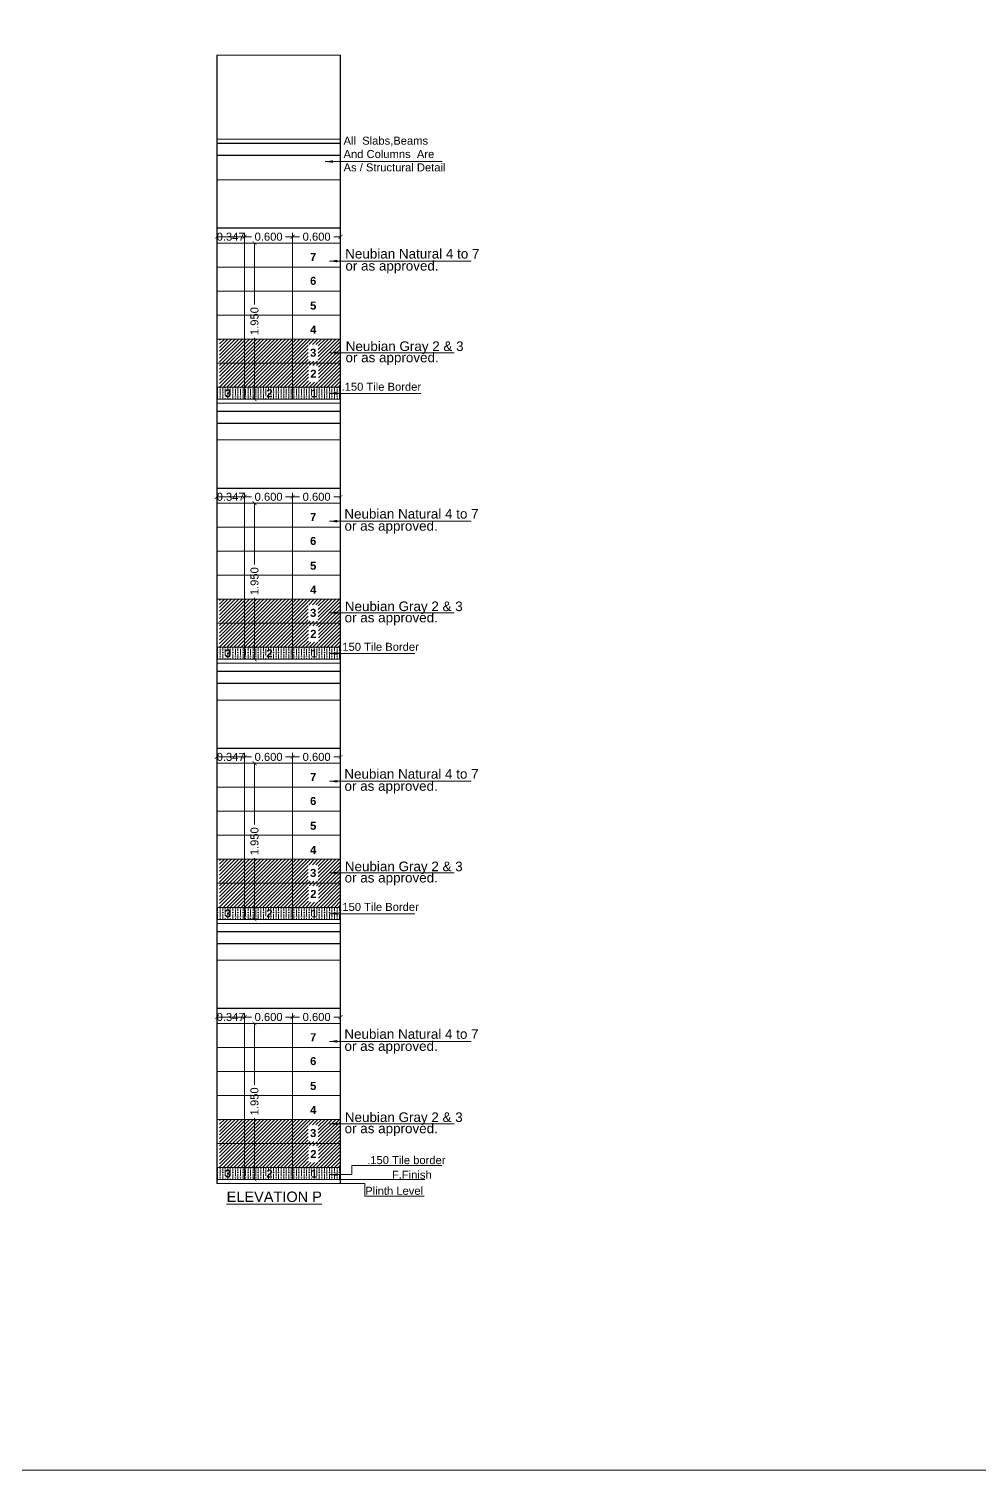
# Model space of a CAD drawing. Header units: millimetres. Extents: x 2733 to 5909, y 1038 to 2089.
# Drawn here: x 2891.24 to 2903.12, y 1038.23 to 1056.24 of the extents above; entities that cross this region are included whole.
import ezdxf

# ---------------------------------------------------------------- set-up
doc = ezdxf.new("R2010")
doc.units = ezdxf.units.MM
doc.header["$PDMODE"] = 35
doc.layers.get('0').update_dxf_attribs({"lineweight": 20})
doc.layers.get('Defpoints').update_dxf_attribs({"lineweight": 15})
for name, color, linetype, lineweight in [('beam', 43, 'Continuous', 20), ('DIM', 6, 'Continuous', 18), ('dim.1', 6, 'Continuous', 18), ('FLOOR FINISH', 10, 'Continuous', 15), ('Hatch', 43, 'Continuous', 13), ('rcc', 5, 'Continuous', 30), ('RD', 7, 'Continuous', 18), ('TEXT', 7, 'Continuous', 15), ('Text-1', 240, 'Continuous', 15), ('TILE HATCH-2', 123, 'Continuous', 9), ('Tiles', 91, 'Continuous', 9), ('Tiles-Text', 230, 'Continuous', 18), ('Wall', 7, 'Continuous', 30)]:
    doc.layers.add(name, color=color, linetype=linetype, lineweight=lineweight)
doc.styles.add('dim-stylus bt', font='arial.ttf')
doc.styles.add('L120', font='arial.ttf', dxfattribs={"height": 0.6})
doc.styles.add('Tabrej', font='arial.ttf')
doc.dimstyles.new('DIMEN', dxfattribs={"dimtxt": 0.3, "dimasz": 0.25, "dimexe": 0.18, "dimexo": 0.0625, "dimgap": 0.09, "dimtad": 0, "dimdec": 3, "dimzin": 0, "dimdsep": 46, "dimtxsty": 'Tabrej', "dimcen": 0, "dimclrd": 256, "dimclre": 256, "dimclrt": 7, "dimadec": 0, "dimazin": 0, "dimtfac": 1, "dimtdec": 3, "dimtofl": 0, "dimtmove": 0, "dimatfit": 1, "dimfxl": 0, "dimtolj": 1, "dimtzin": 0, "dimlwd": -1, "dimlwe": -1, "dimarcsym": 0})
doc.dimstyles.new('Tabrej', dxfattribs={"dimtxt": 4, "dimasz": 0.45, "dimexe": 0.18, "dimexo": 0.0625, "dimgap": 0.09, "dimtad": 0, "dimdec": 3, "dimzin": 0, "dimdsep": 46, "dimtxsty": 'Tabrej', "dimcen": 0, "dimclrd": 256, "dimclre": 256, "dimclrt": 7, "dimaunit": 1, "dimadec": 3, "dimazin": 0, "dimtfac": 1, "dimtdec": 3, "dimtofl": 0, "dimtmove": 0, "dimatfit": 3, "dimfxl": 0, "dimtolj": 1, "dimtzin": 0, "dimlwd": -1, "dimlwe": -1, "dimarcsym": 0})

# ---------------------------------------------------------------- blocks, each defined once
blk = doc.blocks.new('_ArchTick')
at = {"color": 0, "const_width": 0.15}
blk.add_lwpolyline([(-0.5, -0.5), (0.5, 0.5)], dxfattribs=at)
blk = doc.blocks.new('*D549')
at = {"layer": 'Defpoints', "color": 0, "lineweight": 15, "transparency": 16777216}
for p in [(2893.939, 1043.892), (2893.592, 1043.813), (2893.939, 1043.813)]:
    blk.add_point(p, dxfattribs=at)
at = {"layer": 'DIM', "transparency": 16777216}
for p, q in [((2893.592, 1043.814), (2893.592, 1043.942)), ((2893.592, 1043.892), (2893.939, 1043.892)), ((2893.939, 1043.815), (2893.939, 1043.942))]:
    blk.add_line(p, q, dxfattribs=at)
at = {"layer": 'DIM', "transparency": 16777216, "xscale": 0.05, "yscale": 0.05, "zscale": 0.05, "rotation": 180}
blk.add_blockref('_ArchTick', (2893.592, 1043.892), dxfattribs=at)
at = {"layer": 'DIM', "transparency": 16777216, "xscale": 0.05, "yscale": 0.05, "zscale": 0.05}
blk.add_blockref('_ArchTick', (2893.939, 1043.892), dxfattribs=at)
at = {"layer": 'DIM', "color": 7, "transparency": 16777216, "insert": (2893.765, 1043.892), "char_height": 0.1, "attachment_point": 5, "style": 'Tabrej'}
blk.add_mtext('\\A1;0.347', dxfattribs=at)
blk = doc.blocks.new('*D550')
at = {"layer": 'Defpoints', "color": 0, "lineweight": 15, "transparency": 16777216}
for p in [(2894.539, 1043.892), (2893.939, 1043.818), (2894.539, 1043.813)]:
    blk.add_point(p, dxfattribs=at)
at = {"layer": 'DIM', "transparency": 16777216}
for p, q in [((2893.939, 1043.82), (2893.939, 1043.942)), ((2893.939, 1043.892), (2894.025, 1043.892)), ((2894.539, 1043.892), (2894.452, 1043.892)), ((2894.539, 1043.815), (2894.539, 1043.942))]:
    blk.add_line(p, q, dxfattribs=at)
at = {"layer": 'DIM', "transparency": 16777216, "xscale": 0.05, "yscale": 0.05, "zscale": 0.05, "rotation": 180}
blk.add_blockref('_ArchTick', (2893.939, 1043.892), dxfattribs=at)
at = {"layer": 'DIM', "transparency": 16777216, "xscale": 0.05, "yscale": 0.05, "zscale": 0.05}
blk.add_blockref('_ArchTick', (2894.539, 1043.892), dxfattribs=at)
at = {"layer": 'DIM', "color": 7, "transparency": 16777216, "insert": (2894.239, 1043.892), "char_height": 0.1, "attachment_point": 5, "style": 'Tabrej'}
blk.add_mtext('\\A1;0.600', dxfattribs=at)
blk = doc.blocks.new('*D551')
at = {"layer": 'Defpoints', "color": 0, "lineweight": 15, "transparency": 16777216}
for p in [(2895.139, 1043.892), (2894.539, 1043.818), (2895.139, 1043.813)]:
    blk.add_point(p, dxfattribs=at)
at = {"layer": 'DIM', "transparency": 16777216}
for p, q in [((2894.539, 1043.82), (2894.539, 1043.942)), ((2894.539, 1043.892), (2894.625, 1043.892)), ((2895.139, 1043.892), (2895.052, 1043.892)), ((2895.139, 1043.815), (2895.139, 1043.942))]:
    blk.add_line(p, q, dxfattribs=at)
at = {"layer": 'DIM', "transparency": 16777216, "xscale": 0.05, "yscale": 0.05, "zscale": 0.05, "rotation": 180}
blk.add_blockref('_ArchTick', (2894.539, 1043.892), dxfattribs=at)
at = {"layer": 'DIM', "transparency": 16777216, "xscale": 0.05, "yscale": 0.05, "zscale": 0.05}
blk.add_blockref('_ArchTick', (2895.139, 1043.892), dxfattribs=at)
at = {"layer": 'DIM', "color": 7, "transparency": 16777216, "insert": (2894.839, 1043.892), "char_height": 0.1, "attachment_point": 5, "style": 'Tabrej'}
blk.add_mtext('\\A1;0.600', dxfattribs=at)
blk = doc.blocks.new('*D552')
at = {"layer": 'Defpoints', "color": 0, "lineweight": 15, "transparency": 16777216}
for p in [(2893.952, 1043.813), (2893.978, 1041.863), (2894.063, 1041.863)]:
    blk.add_point(p, dxfattribs=at)
at = {"layer": 'DIM', "transparency": 16777216}
for p, q in [((2893.954, 1043.813), (2894.113, 1043.813)), ((2894.063, 1043.813), (2894.063, 1043.046)), ((2894.063, 1041.863), (2894.063, 1042.629)), ((2893.98, 1041.863), (2894.113, 1041.863))]:
    blk.add_line(p, q, dxfattribs=at)
at = {"layer": 'DIM', "transparency": 16777216, "xscale": 0.05, "yscale": 0.05, "zscale": 0.05}
for p, rotation in [((2894.063, 1043.813), 90), ((2894.063, 1041.863), 270)]:
    blk.add_blockref('_ArchTick', p, dxfattribs=dict(at, rotation=rotation))
at = {"layer": 'DIM', "color": 7, "transparency": 16777216, "insert": (2894.063, 1042.838), "char_height": 0.1, "attachment_point": 5, "rotation": 90, "style": 'Tabrej'}
blk.add_mtext('\\A1;1.950', dxfattribs=at)
blk = doc.blocks.new('*D553')
at = {"layer": 'Defpoints', "color": 0, "lineweight": 15, "transparency": 16777216}
for p in [(2893.939, 1047.142), (2893.592, 1047.063), (2893.939, 1047.063)]:
    blk.add_point(p, dxfattribs=at)
at = {"layer": 'DIM', "transparency": 16777216}
for p, q in [((2893.592, 1047.064), (2893.592, 1047.192)), ((2893.592, 1047.142), (2893.939, 1047.142)), ((2893.939, 1047.065), (2893.939, 1047.192))]:
    blk.add_line(p, q, dxfattribs=at)
at = {"layer": 'DIM', "transparency": 16777216, "xscale": 0.05, "yscale": 0.05, "zscale": 0.05, "rotation": 180}
blk.add_blockref('_ArchTick', (2893.592, 1047.142), dxfattribs=at)
at = {"layer": 'DIM', "transparency": 16777216, "xscale": 0.05, "yscale": 0.05, "zscale": 0.05}
blk.add_blockref('_ArchTick', (2893.939, 1047.142), dxfattribs=at)
at = {"layer": 'DIM', "color": 7, "transparency": 16777216, "insert": (2893.765, 1047.142), "char_height": 0.1, "attachment_point": 5, "style": 'Tabrej'}
blk.add_mtext('\\A1;0.347', dxfattribs=at)
blk = doc.blocks.new('*D554')
at = {"layer": 'Defpoints', "color": 0, "lineweight": 15, "transparency": 16777216}
for p in [(2894.539, 1047.142), (2893.939, 1047.068), (2894.539, 1047.063)]:
    blk.add_point(p, dxfattribs=at)
at = {"layer": 'DIM', "transparency": 16777216}
for p, q in [((2893.939, 1047.07), (2893.939, 1047.192)), ((2893.939, 1047.142), (2894.025, 1047.142)), ((2894.539, 1047.142), (2894.452, 1047.142)), ((2894.539, 1047.065), (2894.539, 1047.192))]:
    blk.add_line(p, q, dxfattribs=at)
at = {"layer": 'DIM', "transparency": 16777216, "xscale": 0.05, "yscale": 0.05, "zscale": 0.05, "rotation": 180}
blk.add_blockref('_ArchTick', (2893.939, 1047.142), dxfattribs=at)
at = {"layer": 'DIM', "transparency": 16777216, "xscale": 0.05, "yscale": 0.05, "zscale": 0.05}
blk.add_blockref('_ArchTick', (2894.539, 1047.142), dxfattribs=at)
at = {"layer": 'DIM', "color": 7, "transparency": 16777216, "insert": (2894.239, 1047.142), "char_height": 0.1, "attachment_point": 5, "style": 'Tabrej'}
blk.add_mtext('\\A1;0.600', dxfattribs=at)
blk = doc.blocks.new('*D555')
at = {"layer": 'Defpoints', "color": 0, "lineweight": 15, "transparency": 16777216}
for p in [(2895.139, 1047.142), (2894.539, 1047.068), (2895.139, 1047.063)]:
    blk.add_point(p, dxfattribs=at)
at = {"layer": 'DIM', "transparency": 16777216}
for p, q in [((2894.539, 1047.07), (2894.539, 1047.192)), ((2894.539, 1047.142), (2894.625, 1047.142)), ((2895.139, 1047.142), (2895.052, 1047.142)), ((2895.139, 1047.065), (2895.139, 1047.192))]:
    blk.add_line(p, q, dxfattribs=at)
at = {"layer": 'DIM', "transparency": 16777216, "xscale": 0.05, "yscale": 0.05, "zscale": 0.05, "rotation": 180}
blk.add_blockref('_ArchTick', (2894.539, 1047.142), dxfattribs=at)
at = {"layer": 'DIM', "transparency": 16777216, "xscale": 0.05, "yscale": 0.05, "zscale": 0.05}
blk.add_blockref('_ArchTick', (2895.139, 1047.142), dxfattribs=at)
at = {"layer": 'DIM', "color": 7, "transparency": 16777216, "insert": (2894.839, 1047.142), "char_height": 0.1, "attachment_point": 5, "style": 'Tabrej'}
blk.add_mtext('\\A1;0.600', dxfattribs=at)
blk = doc.blocks.new('*D556')
at = {"layer": 'Defpoints', "color": 0, "lineweight": 15, "transparency": 16777216}
for p in [(2893.952, 1047.063), (2893.978, 1045.113), (2894.063, 1045.113)]:
    blk.add_point(p, dxfattribs=at)
at = {"layer": 'DIM', "transparency": 16777216}
for p, q in [((2893.954, 1047.063), (2894.113, 1047.063)), ((2894.063, 1047.063), (2894.063, 1046.296)), ((2894.063, 1045.113), (2894.063, 1045.879)), ((2893.98, 1045.113), (2894.113, 1045.113))]:
    blk.add_line(p, q, dxfattribs=at)
at = {"layer": 'DIM', "transparency": 16777216, "xscale": 0.05, "yscale": 0.05, "zscale": 0.05}
for p, rotation in [((2894.063, 1047.063), 90), ((2894.063, 1045.113), 270)]:
    blk.add_blockref('_ArchTick', p, dxfattribs=dict(at, rotation=rotation))
at = {"layer": 'DIM', "color": 7, "transparency": 16777216, "insert": (2894.063, 1046.088), "char_height": 0.1, "attachment_point": 5, "rotation": 90, "style": 'Tabrej'}
blk.add_mtext('\\A1;1.950', dxfattribs=at)
blk = doc.blocks.new('*D557')
at = {"layer": 'Defpoints', "color": 0, "lineweight": 15, "transparency": 16777216}
for p in [(2893.939, 1050.392), (2893.592, 1050.313), (2893.939, 1050.313)]:
    blk.add_point(p, dxfattribs=at)
at = {"layer": 'DIM', "transparency": 16777216}
for p, q in [((2893.592, 1050.314), (2893.592, 1050.442)), ((2893.592, 1050.392), (2893.939, 1050.392)), ((2893.939, 1050.315), (2893.939, 1050.442))]:
    blk.add_line(p, q, dxfattribs=at)
at = {"layer": 'DIM', "transparency": 16777216, "xscale": 0.05, "yscale": 0.05, "zscale": 0.05, "rotation": 180}
blk.add_blockref('_ArchTick', (2893.592, 1050.392), dxfattribs=at)
at = {"layer": 'DIM', "transparency": 16777216, "xscale": 0.05, "yscale": 0.05, "zscale": 0.05}
blk.add_blockref('_ArchTick', (2893.939, 1050.392), dxfattribs=at)
at = {"layer": 'DIM', "color": 7, "transparency": 16777216, "insert": (2893.765, 1050.392), "char_height": 0.1, "attachment_point": 5, "style": 'Tabrej'}
blk.add_mtext('\\A1;0.347', dxfattribs=at)
blk = doc.blocks.new('*D558')
at = {"layer": 'Defpoints', "color": 0, "lineweight": 15, "transparency": 16777216}
for p in [(2894.539, 1050.392), (2893.939, 1050.318), (2894.539, 1050.313)]:
    blk.add_point(p, dxfattribs=at)
at = {"layer": 'DIM', "transparency": 16777216}
for p, q in [((2893.939, 1050.32), (2893.939, 1050.442)), ((2893.939, 1050.392), (2894.025, 1050.392)), ((2894.539, 1050.392), (2894.452, 1050.392)), ((2894.539, 1050.315), (2894.539, 1050.442))]:
    blk.add_line(p, q, dxfattribs=at)
at = {"layer": 'DIM', "transparency": 16777216, "xscale": 0.05, "yscale": 0.05, "zscale": 0.05, "rotation": 180}
blk.add_blockref('_ArchTick', (2893.939, 1050.392), dxfattribs=at)
at = {"layer": 'DIM', "transparency": 16777216, "xscale": 0.05, "yscale": 0.05, "zscale": 0.05}
blk.add_blockref('_ArchTick', (2894.539, 1050.392), dxfattribs=at)
at = {"layer": 'DIM', "color": 7, "transparency": 16777216, "insert": (2894.239, 1050.392), "char_height": 0.1, "attachment_point": 5, "style": 'Tabrej'}
blk.add_mtext('\\A1;0.600', dxfattribs=at)
blk = doc.blocks.new('*D559')
at = {"layer": 'Defpoints', "color": 0, "lineweight": 15, "transparency": 16777216}
for p in [(2895.139, 1050.392), (2894.539, 1050.318), (2895.139, 1050.313)]:
    blk.add_point(p, dxfattribs=at)
at = {"layer": 'DIM', "transparency": 16777216}
for p, q in [((2894.539, 1050.32), (2894.539, 1050.442)), ((2894.539, 1050.392), (2894.625, 1050.392)), ((2895.139, 1050.392), (2895.052, 1050.392)), ((2895.139, 1050.315), (2895.139, 1050.442))]:
    blk.add_line(p, q, dxfattribs=at)
at = {"layer": 'DIM', "transparency": 16777216, "xscale": 0.05, "yscale": 0.05, "zscale": 0.05, "rotation": 180}
blk.add_blockref('_ArchTick', (2894.539, 1050.392), dxfattribs=at)
at = {"layer": 'DIM', "transparency": 16777216, "xscale": 0.05, "yscale": 0.05, "zscale": 0.05}
blk.add_blockref('_ArchTick', (2895.139, 1050.392), dxfattribs=at)
at = {"layer": 'DIM', "color": 7, "transparency": 16777216, "insert": (2894.839, 1050.392), "char_height": 0.1, "attachment_point": 5, "style": 'Tabrej'}
blk.add_mtext('\\A1;0.600', dxfattribs=at)
blk = doc.blocks.new('*D560')
at = {"layer": 'Defpoints', "color": 0, "lineweight": 15, "transparency": 16777216}
for p in [(2893.952, 1050.313), (2893.978, 1048.363), (2894.063, 1048.363)]:
    blk.add_point(p, dxfattribs=at)
at = {"layer": 'DIM', "transparency": 16777216}
for p, q in [((2893.954, 1050.313), (2894.113, 1050.313)), ((2894.063, 1050.313), (2894.063, 1049.546)), ((2894.063, 1048.363), (2894.063, 1049.129)), ((2893.98, 1048.363), (2894.113, 1048.363))]:
    blk.add_line(p, q, dxfattribs=at)
at = {"layer": 'DIM', "transparency": 16777216, "xscale": 0.05, "yscale": 0.05, "zscale": 0.05}
for p, rotation in [((2894.063, 1050.313), 90), ((2894.063, 1048.363), 270)]:
    blk.add_blockref('_ArchTick', p, dxfattribs=dict(at, rotation=rotation))
at = {"layer": 'DIM', "color": 7, "transparency": 16777216, "insert": (2894.063, 1049.338), "char_height": 0.1, "attachment_point": 5, "rotation": 90, "style": 'Tabrej'}
blk.add_mtext('\\A1;1.950', dxfattribs=at)
blk = doc.blocks.new('*D561')
at = {"layer": 'Defpoints', "color": 0, "lineweight": 15, "transparency": 16777216}
for p in [(2893.939, 1053.642), (2893.592, 1053.563), (2893.939, 1053.563)]:
    blk.add_point(p, dxfattribs=at)
at = {"layer": 'DIM', "transparency": 16777216}
for p, q in [((2893.592, 1053.564), (2893.592, 1053.692)), ((2893.592, 1053.642), (2893.939, 1053.642)), ((2893.939, 1053.565), (2893.939, 1053.692))]:
    blk.add_line(p, q, dxfattribs=at)
at = {"layer": 'DIM', "transparency": 16777216, "xscale": 0.05, "yscale": 0.05, "zscale": 0.05, "rotation": 180}
blk.add_blockref('_ArchTick', (2893.592, 1053.642), dxfattribs=at)
at = {"layer": 'DIM', "transparency": 16777216, "xscale": 0.05, "yscale": 0.05, "zscale": 0.05}
blk.add_blockref('_ArchTick', (2893.939, 1053.642), dxfattribs=at)
at = {"layer": 'DIM', "color": 7, "transparency": 16777216, "insert": (2893.765, 1053.642), "char_height": 0.1, "attachment_point": 5, "style": 'Tabrej'}
blk.add_mtext('\\A1;0.347', dxfattribs=at)
blk = doc.blocks.new('*D562')
at = {"layer": 'Defpoints', "color": 0, "lineweight": 15, "transparency": 16777216}
for p in [(2894.539, 1053.642), (2893.939, 1053.568), (2894.539, 1053.563)]:
    blk.add_point(p, dxfattribs=at)
at = {"layer": 'DIM', "transparency": 16777216}
for p, q in [((2893.939, 1053.57), (2893.939, 1053.692)), ((2893.939, 1053.642), (2894.025, 1053.642)), ((2894.539, 1053.642), (2894.452, 1053.642)), ((2894.539, 1053.565), (2894.539, 1053.692))]:
    blk.add_line(p, q, dxfattribs=at)
at = {"layer": 'DIM', "transparency": 16777216, "xscale": 0.05, "yscale": 0.05, "zscale": 0.05, "rotation": 180}
blk.add_blockref('_ArchTick', (2893.939, 1053.642), dxfattribs=at)
at = {"layer": 'DIM', "transparency": 16777216, "xscale": 0.05, "yscale": 0.05, "zscale": 0.05}
blk.add_blockref('_ArchTick', (2894.539, 1053.642), dxfattribs=at)
at = {"layer": 'DIM', "color": 7, "transparency": 16777216, "insert": (2894.239, 1053.642), "char_height": 0.1, "attachment_point": 5, "style": 'Tabrej'}
blk.add_mtext('\\A1;0.600', dxfattribs=at)
blk = doc.blocks.new('*D563')
at = {"layer": 'Defpoints', "color": 0, "lineweight": 15, "transparency": 16777216}
for p in [(2895.139, 1053.642), (2894.539, 1053.568), (2895.139, 1053.563)]:
    blk.add_point(p, dxfattribs=at)
at = {"layer": 'DIM', "transparency": 16777216}
for p, q in [((2894.539, 1053.57), (2894.539, 1053.692)), ((2894.539, 1053.642), (2894.625, 1053.642)), ((2895.139, 1053.642), (2895.052, 1053.642)), ((2895.139, 1053.565), (2895.139, 1053.692))]:
    blk.add_line(p, q, dxfattribs=at)
at = {"layer": 'DIM', "transparency": 16777216, "xscale": 0.05, "yscale": 0.05, "zscale": 0.05, "rotation": 180}
blk.add_blockref('_ArchTick', (2894.539, 1053.642), dxfattribs=at)
at = {"layer": 'DIM', "transparency": 16777216, "xscale": 0.05, "yscale": 0.05, "zscale": 0.05}
blk.add_blockref('_ArchTick', (2895.139, 1053.642), dxfattribs=at)
at = {"layer": 'DIM', "color": 7, "transparency": 16777216, "insert": (2894.839, 1053.642), "char_height": 0.1, "attachment_point": 5, "style": 'Tabrej'}
blk.add_mtext('\\A1;0.600', dxfattribs=at)
blk = doc.blocks.new('*D564')
at = {"layer": 'Defpoints', "color": 0, "lineweight": 15, "transparency": 16777216}
for p in [(2893.952, 1053.563), (2893.978, 1051.613), (2894.063, 1051.613)]:
    blk.add_point(p, dxfattribs=at)
at = {"layer": 'DIM', "transparency": 16777216}
for p, q in [((2893.954, 1053.563), (2894.113, 1053.563)), ((2894.063, 1053.563), (2894.063, 1052.796)), ((2894.063, 1051.613), (2894.063, 1052.379)), ((2893.98, 1051.613), (2894.113, 1051.613))]:
    blk.add_line(p, q, dxfattribs=at)
at = {"layer": 'DIM', "transparency": 16777216, "xscale": 0.05, "yscale": 0.05, "zscale": 0.05}
for p, rotation in [((2894.063, 1053.563), 90), ((2894.063, 1051.613), 270)]:
    blk.add_blockref('_ArchTick', p, dxfattribs=dict(at, rotation=rotation))
at = {"layer": 'DIM', "color": 7, "transparency": 16777216, "insert": (2894.063, 1052.588), "char_height": 0.1, "attachment_point": 5, "rotation": 90, "style": 'Tabrej'}
blk.add_mtext('\\A1;1.950', dxfattribs=at)
blk = doc.blocks.new('gd')
at = {"layer": 'TEXT', "insert": (2851.356, 1054.919), "char_height": 0.1, "width": 22.01129, "attachment_point": 1, "style": 'L120'}
blk.add_mtext('All  Slabs,Beams\\PAnd Columns  Are\\PAs / Structural Detail', dxfattribs=at)
at = {"layer": 'dim.1', "ltscale": 0.02}
blk.add_leader([(2851.125, 1054.608), (2852.588, 1054.608)], dimstyle='Tabrej', override={"dimasz": 0.1}, dxfattribs=at)

msp = doc.modelspace()

# ---------------------------------------------------------------- hatches: boundary and pattern name
at = {"layer": 'Hatch', "lineweight": 15}
h = msp.add_hatch(dxfattribs=at)
h.set_pattern_fill('ANSI36', color=256, scale=0.01, angle=45, style=0)
h.set_pattern_definition([(90, (20.449175, 9.75), (-0.03175, 0.0555625), [0.079375, -0.015875, 0, -0.015875])])
h.paths.add_polyline_path([(2895.1387, 1051.7625), (2894.5387, 1051.7625), (2894.5387, 1051.6125), (2895.1387, 1051.6125)])
h.paths.add_polyline_path([(2894.5387, 1051.7625), (2893.9387, 1051.7625), (2893.9387, 1051.6125), (2894.5387, 1051.6125)])
h.paths.add_polyline_path([(2893.9387, 1051.7625), (2893.591, 1051.7625), (2893.591, 1051.6125), (2893.9387, 1051.6125)])
h.paths.add_polyline_path([(2894.7498, 1051.5808), (2894.8775, 1051.5808), (2894.8775, 1051.7869), (2894.7498, 1051.7869)], flags=9)
h.paths.add_polyline_path([(2894.1875, 1051.5809), (2894.3152, 1051.5809), (2894.3152, 1051.787), (2894.1875, 1051.787)], flags=9)
h.paths.add_polyline_path([(2893.6844, 1051.5818), (2893.8121, 1051.5818), (2893.8121, 1051.7878), (2893.6844, 1051.7878)], flags=9)
h = msp.add_hatch(dxfattribs=at)
h.set_pattern_fill('ANSI36', color=256, scale=0.01, angle=45, style=0)
h.set_pattern_definition([(90, (20.449175, 6.5), (-0.03175, 0.0555625), [0.079375, -0.015875, 0, -0.015875])])
h.paths.add_polyline_path([(2895.1387, 1048.5125), (2894.5387, 1048.5125), (2894.5387, 1048.3625), (2895.1387, 1048.3625)])
h.paths.add_polyline_path([(2894.5387, 1048.5125), (2893.9387, 1048.5125), (2893.9387, 1048.3625), (2894.5387, 1048.3625)])
h.paths.add_polyline_path([(2893.9387, 1048.5125), (2893.591, 1048.5125), (2893.591, 1048.3625), (2893.9387, 1048.3625)])
h.paths.add_polyline_path([(2894.7498, 1048.3308), (2894.8775, 1048.3308), (2894.8775, 1048.5369), (2894.7498, 1048.5369)], flags=9)
h.paths.add_polyline_path([(2894.1875, 1048.3309), (2894.3152, 1048.3309), (2894.3152, 1048.537), (2894.1875, 1048.537)], flags=9)
h.paths.add_polyline_path([(2893.6844, 1048.3318), (2893.8121, 1048.3318), (2893.8121, 1048.5378), (2893.6844, 1048.5378)], flags=9)
h = msp.add_hatch(dxfattribs=at)
h.set_pattern_fill('ANSI36', color=256, scale=0.01, angle=45, style=0)
h.set_pattern_definition([(90, (20.449175, 3.25), (-0.03175, 0.0555625), [0.079375, -0.015875, 0, -0.015875])])
h.paths.add_polyline_path([(2895.1387, 1045.2625), (2894.5387, 1045.2625), (2894.5387, 1045.1125), (2895.1387, 1045.1125)])
h.paths.add_polyline_path([(2894.5387, 1045.2625), (2893.9387, 1045.2625), (2893.9387, 1045.1125), (2894.5387, 1045.1125)])
h.paths.add_polyline_path([(2893.9387, 1045.2625), (2893.591, 1045.2625), (2893.591, 1045.1125), (2893.9387, 1045.1125)])
h.paths.add_polyline_path([(2894.7498, 1045.0808), (2894.8775, 1045.0808), (2894.8775, 1045.2869), (2894.7498, 1045.2869)], flags=9)
h.paths.add_polyline_path([(2894.1875, 1045.0809), (2894.3152, 1045.0809), (2894.3152, 1045.287), (2894.1875, 1045.287)], flags=9)
h.paths.add_polyline_path([(2893.6844, 1045.0818), (2893.8121, 1045.0818), (2893.8121, 1045.2878), (2893.6844, 1045.2878)], flags=9)
h = msp.add_hatch(dxfattribs=at)
h.set_pattern_fill('ANSI36', color=256, scale=0.01, angle=45, style=0)
h.set_pattern_definition([(90, (20.449175, 0), (-0.03175, 0.0555625), [0.079375, -0.015875, 0, -0.015875])])
h.paths.add_polyline_path([(2895.1387, 1042.0125), (2894.5387, 1042.0125), (2894.5387, 1041.8625), (2895.1387, 1041.8625)])
h.paths.add_polyline_path([(2894.5387, 1042.0125), (2893.9387, 1042.0125), (2893.9387, 1041.8625), (2894.5387, 1041.8625)])
h.paths.add_polyline_path([(2893.9387, 1042.0125), (2893.591, 1042.0125), (2893.591, 1041.8625), (2893.9387, 1041.8625)])
h.paths.add_polyline_path([(2894.7498, 1041.8308), (2894.8775, 1041.8308), (2894.8775, 1042.0369), (2894.7498, 1042.0369)], flags=9)
h.paths.add_polyline_path([(2894.1875, 1041.8309), (2894.3152, 1041.8309), (2894.3152, 1042.037), (2894.1875, 1042.037)], flags=9)
h.paths.add_polyline_path([(2893.6844, 1041.8318), (2893.8121, 1041.8318), (2893.8121, 1042.0378), (2893.6844, 1042.0378)], flags=9)
at = {"layer": 'TILE HATCH-2'}
h = msp.add_hatch(dxfattribs=at)
h.set_pattern_fill('ANSI31', color=256, scale=0.01, style=0)
h.set_pattern_definition([(45, (20.449175, 9.75), (-0.0224506403, 0.0224506403), [])])
h.paths.add_polyline_path([(2894.5387, 1052.0625), (2893.9387, 1052.0625), (2893.9387, 1051.7625), (2894.5387, 1051.7625)])
h.paths.add_polyline_path([(2894.5387, 1052.3625), (2893.9387, 1052.3625), (2893.9387, 1052.0625), (2894.5387, 1052.0625)])
h.paths.add_polyline_path([(2895.1387, 1052.0625), (2894.5387, 1052.0625), (2894.5387, 1051.7625), (2895.1387, 1051.7625)])
h.paths.add_polyline_path([(2893.9387, 1052.3625), (2893.6271, 1052.3625), (2893.6271, 1052.0625), (2893.9387, 1052.0625)])
h.paths.add_polyline_path([(2895.1387, 1052.3625), (2894.5387, 1052.3625), (2894.5387, 1052.0625), (2895.1387, 1052.0625)])
h.paths.add_polyline_path([(2893.9387, 1052.0625), (2893.6271, 1052.0625), (2893.6271, 1051.7625), (2893.9387, 1051.7625)])
h.paths.add_polyline_path([(2894.7364, 1051.8252), (2894.864, 1051.8252), (2894.864, 1052.0313), (2894.7364, 1052.0313)], flags=16)
h.paths.add_polyline_path([(2894.7326, 1052.0877), (2894.8603, 1052.0877), (2894.8603, 1052.2938), (2894.7326, 1052.2938)], flags=16)
h = msp.add_hatch(dxfattribs=at)
h.set_pattern_fill('ANSI31', color=256, scale=0.01, style=0)
h.set_pattern_definition([(45, (20.449175, 6.5), (-0.0224506403, 0.0224506403), [])])
h.paths.add_polyline_path([(2894.5387, 1048.8125), (2893.9387, 1048.8125), (2893.9387, 1048.5125), (2894.5387, 1048.5125)])
h.paths.add_polyline_path([(2894.5387, 1049.1125), (2893.9387, 1049.1125), (2893.9387, 1048.8125), (2894.5387, 1048.8125)])
h.paths.add_polyline_path([(2895.1387, 1048.8125), (2894.5387, 1048.8125), (2894.5387, 1048.5125), (2895.1387, 1048.5125)])
h.paths.add_polyline_path([(2893.9387, 1049.1125), (2893.6271, 1049.1125), (2893.6271, 1048.8125), (2893.9387, 1048.8125)])
h.paths.add_polyline_path([(2895.1387, 1049.1125), (2894.5387, 1049.1125), (2894.5387, 1048.8125), (2895.1387, 1048.8125)])
h.paths.add_polyline_path([(2893.9387, 1048.8125), (2893.6271, 1048.8125), (2893.6271, 1048.5125), (2893.9387, 1048.5125)])
h.paths.add_polyline_path([(2894.7364, 1048.5752), (2894.864, 1048.5752), (2894.864, 1048.7813), (2894.7364, 1048.7813)], flags=16)
h.paths.add_polyline_path([(2894.7326, 1048.8377), (2894.8603, 1048.8377), (2894.8603, 1049.0438), (2894.7326, 1049.0438)], flags=16)
h = msp.add_hatch(dxfattribs=at)
h.set_pattern_fill('ANSI31', color=256, scale=0.01, style=0)
h.set_pattern_definition([(45, (20.449175, 3.25), (-0.0224506403, 0.0224506403), [])])
h.paths.add_polyline_path([(2894.5387, 1045.5625), (2893.9387, 1045.5625), (2893.9387, 1045.2625), (2894.5387, 1045.2625)])
h.paths.add_polyline_path([(2894.5387, 1045.8625), (2893.9387, 1045.8625), (2893.9387, 1045.5625), (2894.5387, 1045.5625)])
h.paths.add_polyline_path([(2895.1387, 1045.5625), (2894.5387, 1045.5625), (2894.5387, 1045.2625), (2895.1387, 1045.2625)])
h.paths.add_polyline_path([(2893.9387, 1045.8625), (2893.6271, 1045.8625), (2893.6271, 1045.5625), (2893.9387, 1045.5625)])
h.paths.add_polyline_path([(2895.1387, 1045.8625), (2894.5387, 1045.8625), (2894.5387, 1045.5625), (2895.1387, 1045.5625)])
h.paths.add_polyline_path([(2893.9387, 1045.5625), (2893.6271, 1045.5625), (2893.6271, 1045.2625), (2893.9387, 1045.2625)])
h.paths.add_polyline_path([(2894.7364, 1045.3252), (2894.864, 1045.3252), (2894.864, 1045.5313), (2894.7364, 1045.5313)], flags=16)
h.paths.add_polyline_path([(2894.7326, 1045.5877), (2894.8603, 1045.5877), (2894.8603, 1045.7938), (2894.7326, 1045.7938)], flags=16)
h = msp.add_hatch(dxfattribs=at)
h.set_pattern_fill('ANSI31', color=256, scale=0.01, style=0)
h.set_pattern_definition([(45, (20.449175, 0), (-0.0224506403, 0.0224506403), [])])
h.paths.add_polyline_path([(2894.5387, 1042.3125), (2893.9387, 1042.3125), (2893.9387, 1042.0125), (2894.5387, 1042.0125)])
h.paths.add_polyline_path([(2894.5387, 1042.6125), (2893.9387, 1042.6125), (2893.9387, 1042.3125), (2894.5387, 1042.3125)])
h.paths.add_polyline_path([(2895.1387, 1042.3125), (2894.5387, 1042.3125), (2894.5387, 1042.0125), (2895.1387, 1042.0125)])
h.paths.add_polyline_path([(2893.9387, 1042.6125), (2893.6271, 1042.6125), (2893.6271, 1042.3125), (2893.9387, 1042.3125)])
h.paths.add_polyline_path([(2895.1387, 1042.6125), (2894.5387, 1042.6125), (2894.5387, 1042.3125), (2895.1387, 1042.3125)])
h.paths.add_polyline_path([(2893.9387, 1042.3125), (2893.6271, 1042.3125), (2893.6271, 1042.0125), (2893.9387, 1042.0125)])
h.paths.add_polyline_path([(2894.7364, 1042.0752), (2894.864, 1042.0752), (2894.864, 1042.2813), (2894.7364, 1042.2813)], flags=16)
h.paths.add_polyline_path([(2894.7326, 1042.3377), (2894.8603, 1042.3377), (2894.8603, 1042.5438), (2894.7326, 1042.5438)], flags=16)

# ---------------------------------------------------------------- linework, layer by layer
at = {"lineweight": 15}
msp.add_line((2893.5921, 1055.9125), (2895.1387, 1055.9125), dxfattribs=at)
msp.add_lwpolyline([(2938.3735, 1070.8574), (2828.4272, 1070.8574), (2828.4272, 1038.2298), (2938.3735, 1038.2298)], close=True, dxfattribs=at)
at = {"layer": 'beam', "lineweight": 15}
for p, q in [((2893.5921, 1054.3525), (2895.1387, 1054.3525)), ((2893.5921, 1051.1025), (2895.1387, 1051.1025)), ((2893.5921, 1047.8525), (2895.1387, 1047.8525)), ((2893.5921, 1044.6025), (2895.1387, 1044.6025))]:
    msp.add_line(p, q, dxfattribs=at)
at = {"layer": 'DIM', "ltscale": 0.05}
for p, q in [((2895.1387, 1041.8625), (2896.1889, 1041.8625)), ((2895.1387, 1041.8125), (2895.4421, 1041.8125)), ((2895.1387, 1041.8125), (2895.4421, 1041.8125)), ((2895.4421, 1041.8125), (2895.4421, 1041.6528)), ((2895.4421, 1041.6528), (2896.1832, 1041.6528))]:
    msp.add_line(p, q, dxfattribs=at)
at = {"layer": 'dim.1', "ltscale": 0.02}
msp.add_line((2895.2769, 1042.0382), (2896.4026, 1042.0382), dxfattribs=at)
at = {"layer": 'FLOOR FINISH', "lineweight": 15}
for p, q in [((2893.5921, 1054.8625), (2895.1387, 1054.8625)), ((2893.5921, 1051.6125), (2895.1387, 1051.6125)), ((2893.5921, 1051.5625), (2895.1387, 1051.5625)), ((2893.5921, 1048.3625), (2895.1387, 1048.3625)), ((2893.5921, 1048.3125), (2895.1387, 1048.3125)), ((2893.5921, 1045.1125), (2895.1387, 1045.1125)), ((2893.5921, 1045.0625), (2895.1387, 1045.0625)), ((2893.5921, 1041.8625), (2895.1387, 1041.8625)), ((2893.5921, 1041.8125), (2895.1387, 1041.8125))]:
    msp.add_line(p, q, dxfattribs=at)
at = {"layer": 'rcc'}
for p, q in [((2893.5921, 1054.8125), (2895.1387, 1054.8125)), ((2893.5921, 1054.6625), (2895.1387, 1054.6625)), ((2893.5921, 1051.4625), (2895.1387, 1051.4625)), ((2893.5921, 1051.3125), (2895.1387, 1051.3125)), ((2893.5921, 1048.2125), (2895.1387, 1048.2125)), ((2893.5921, 1048.0625), (2895.1387, 1048.0625)), ((2893.5921, 1044.9625), (2895.1387, 1044.9625)), ((2893.5921, 1044.8125), (2895.1387, 1044.8125))]:
    msp.add_line(p, q, dxfattribs=at)
at = {"layer": 'Tiles', "lineweight": 15}
for p, q in [((2893.5921, 1053.5625), (2895.1387, 1053.5625)), ((2893.9387, 1051.6125), (2893.9387, 1053.5625)), ((2894.5387, 1051.6125), (2894.5387, 1053.5625)), ((2893.5921, 1053.2625), (2895.1387, 1053.2625)), ((2893.5921, 1052.9625), (2895.1387, 1052.9625)), ((2893.5921, 1052.6625), (2895.1387, 1052.6625)), ((2893.5921, 1052.3625), (2895.1387, 1052.3625)), ((2893.5921, 1052.0625), (2895.1387, 1052.0625)), ((2893.5921, 1051.7625), (2895.1387, 1051.7625)), ((2893.5921, 1050.3125), (2895.1387, 1050.3125)), ((2893.9387, 1048.3625), (2893.9387, 1050.3125)), ((2894.5387, 1048.3625), (2894.5387, 1050.3125)), ((2893.5921, 1050.0125), (2895.1387, 1050.0125)), ((2893.5921, 1049.7125), (2895.1387, 1049.7125)), ((2893.5921, 1049.4125), (2895.1387, 1049.4125)), ((2893.5921, 1049.1125), (2895.1387, 1049.1125)), ((2893.5921, 1048.8125), (2895.1387, 1048.8125)), ((2893.5921, 1048.5125), (2895.1387, 1048.5125)), ((2893.5921, 1047.0625), (2895.1387, 1047.0625)), ((2893.9387, 1045.1125), (2893.9387, 1047.0625)), ((2894.5387, 1045.1125), (2894.5387, 1047.0625)), ((2893.5921, 1046.7625), (2895.1387, 1046.7625)), ((2893.5921, 1046.4625), (2895.1387, 1046.4625)), ((2893.5921, 1046.1625), (2895.1387, 1046.1625)), ((2893.5921, 1045.8625), (2895.1387, 1045.8625)), ((2893.5921, 1045.5625), (2895.1387, 1045.5625)), ((2893.5921, 1045.2625), (2895.1387, 1045.2625)), ((2893.5921, 1043.8125), (2895.1387, 1043.8125)), ((2893.9387, 1041.8625), (2893.9387, 1043.8125)), ((2894.5387, 1041.8625), (2894.5387, 1043.8125)), ((2893.5921, 1043.5125), (2895.1387, 1043.5125)), ((2893.5921, 1043.2125), (2895.1387, 1043.2125)), ((2893.5921, 1042.9125), (2895.1387, 1042.9125)), ((2893.5921, 1042.6125), (2895.1387, 1042.6125)), ((2893.5921, 1042.3125), (2895.1387, 1042.3125)), ((2893.5921, 1042.0125), (2895.1387, 1042.0125))]:
    msp.add_line(p, q, dxfattribs=at)
at = {"layer": 'Wall'}
for p, q in [((2893.5921, 1055.9125), (2893.5921, 1041.8125)), ((2895.1387, 1041.8125), (2895.1387, 1055.9125)), ((2895.1387, 1053.7475), (2893.5921, 1053.7475)), ((2895.1387, 1050.4975), (2893.5921, 1050.4975)), ((2895.1387, 1047.2475), (2893.5921, 1047.2475)), ((2895.1387, 1043.9975), (2893.5921, 1043.9975))]:
    msp.add_line(p, q, dxfattribs=at)

# ---------------------------------------------------------------- block references
at = {"layer": 'RD', "lineweight": 15}
msp.add_blockref('gd', (43.8197, -0.0271), dxfattribs=at)

# ---------------------------------------------------------------- texts
at = {"layer": 'TEXT', "char_height": 0.1, "width": 1.137347, "attachment_point": 3, "style": 'L120'}
for s, insert in [('{\\fArial|b0|i0|c0|p34; .150 Tile Border}', (2896.1446, 1051.8178)), ('{\\fArial|b0|i0|c0|p34; .150 Tile Border}', (2896.1156, 1048.5678)), ('{\\fArial|b0|i0|c0|p34; .150 Tile Border}', (2896.1156, 1045.3178)), ('.150 Tile border', (2896.449, 1042.1541)), ('F.Finish', (2896.2766, 1041.9714)), ('{\\fArial|b0|i0|c0|p34;Plinth Level \\H0.99998x; }', (2896.169, 1041.7705))]:
    msp.add_mtext(s, dxfattribs=dict(at, insert=insert))
at = {"layer": 'TEXT', "insert": (2892.8657, 1041.7111), "char_height": 0.13, "attachment_point": 1, "style": 'Tabrej'}
msp.add_mtext_dynamic_manual_height_columns('\\pi0.84887;{\\LELEVATION P}', width=2.866415, gutter_width=24, heights=[0], dxfattribs=at)
at = {"layer": 'Text-1', "linetype": 'Continuous', "style": 'dim-stylus bt'}
for s, p in [('        Neubian Natural 4 to 7', (2894.8236, 1053.3699)), ('or as approved.', (2895.1983, 1053.2188)), ('     Neubian Gray 2 & 3', (2894.9698, 1052.214)), ('or as approved.', (2895.1997, 1052.0734)), ('        Neubian Natural 4 to 7', (2894.8128, 1050.1199)), ('or as approved.', (2895.1874, 1049.9688)), ('     Neubian Gray 2 & 3', (2894.9589, 1048.964)), ('or as approved.', (2895.1888, 1048.8234)), ('        Neubian Natural 4 to 7', (2894.8128, 1046.8699)), ('or as approved.', (2895.1874, 1046.7188)), ('     Neubian Gray 2 & 3', (2894.9589, 1045.714)), ('or as approved.', (2895.1888, 1045.5734)), ('        Neubian Natural 4 to 7', (2894.8128, 1043.6199)), ('or as approved.', (2895.1874, 1043.4688)), ('     Neubian Gray 2 & 3', (2894.9589, 1042.5804)), ('or as approved.', (2895.1888, 1042.4398))]:
    msp.add_text(s, height=0.12, dxfattribs=at).set_placement(p)
at = {"layer": 'Tiles-Text', "char_height": 0.1, "attachment_point": 5, "style": 'dim-stylus bt'}
for s, insert, width in [('{\\fArial|b1|i0|c0|p34;7}', (2894.7961, 1053.3902), 0.096954), ('{\\fArial|b1|i0|c0|p34;6}', (2894.7961, 1053.0902), 0.096954), ('{\\fArial|b1|i0|c0|p34;5}', (2894.7961, 1052.7807), 0.096954), ('{\\fArial|b1|i0|c0|p34;4}', (2894.7961, 1052.4809), 0.096954), ('{\\fArial|b1|i0|c0|p34;3}', (2894.7961, 1052.1917), 0.096954), ('{\\fArial|b1|i0|c0|p34;2}', (2894.7984, 1051.93), 0.096954), ('{\\fArial|b1|i0|c0|p34;3}', (2893.7304, 1051.6857), 0.131954), ('{\\fArial|b1|i0|c0|p34;2}', (2894.2496, 1051.6857), 0.096954), ('{\\fArial|b1|i0|c0|p34;1}', (2894.8078, 1051.6856), 0.096954), ('{\\fArial|b1|i0|c0|p34;7}', (2894.7961, 1050.1402), 0.096954), ('{\\fArial|b1|i0|c0|p34;6}', (2894.7961, 1049.8402), 0.096954), ('{\\fArial|b1|i0|c0|p34;5}', (2894.7961, 1049.5307), 0.096954), ('{\\fArial|b1|i0|c0|p34;4}', (2894.7961, 1049.2309), 0.096954), ('{\\fArial|b1|i0|c0|p34;3}', (2894.7961, 1048.9417), 0.096954), ('{\\fArial|b1|i0|c0|p34;2}', (2894.7984, 1048.68), 0.096954), ('{\\fArial|b1|i0|c0|p34;3}', (2893.7304, 1048.4357), 0.131954), ('{\\fArial|b1|i0|c0|p34;2}', (2894.2496, 1048.4357), 0.096954), ('{\\fArial|b1|i0|c0|p34;1}', (2894.8078, 1048.4356), 0.096954), ('{\\fArial|b1|i0|c0|p34;7}', (2894.7961, 1046.8902), 0.096954), ('{\\fArial|b1|i0|c0|p34;6}', (2894.7961, 1046.5902), 0.096954), ('{\\fArial|b1|i0|c0|p34;5}', (2894.7961, 1046.2807), 0.096954), ('{\\fArial|b1|i0|c0|p34;4}', (2894.7961, 1045.9809), 0.096954), ('{\\fArial|b1|i0|c0|p34;3}', (2894.7961, 1045.6917), 0.096954), ('{\\fArial|b1|i0|c0|p34;2}', (2894.7984, 1045.43), 0.096954), ('{\\fArial|b1|i0|c0|p34;3}', (2893.7304, 1045.1857), 0.131954), ('{\\fArial|b1|i0|c0|p34;2}', (2894.2496, 1045.1857), 0.096954), ('{\\fArial|b1|i0|c0|p34;1}', (2894.8078, 1045.1856), 0.096954), ('{\\fArial|b1|i0|c0|p34;7}', (2894.7961, 1043.6402), 0.096954), ('{\\fArial|b1|i0|c0|p34;6}', (2894.7961, 1043.3402), 0.096954), ('{\\fArial|b1|i0|c0|p34;5}', (2894.7961, 1043.0307), 0.096954), ('{\\fArial|b1|i0|c0|p34;4}', (2894.7961, 1042.7309), 0.096954), ('{\\fArial|b1|i0|c0|p34;3}', (2894.7961, 1042.4417), 0.096954), ('{\\fArial|b1|i0|c0|p34;2}', (2894.7984, 1042.18), 0.096954), ('{\\fArial|b1|i0|c0|p34;3}', (2893.7304, 1041.9357), 0.131954), ('{\\fArial|b1|i0|c0|p34;2}', (2894.2496, 1041.9357), 0.096954), ('{\\fArial|b1|i0|c0|p34;1}', (2894.8078, 1041.9356), 0.096954)]:
    msp.add_mtext(s, dxfattribs=dict(at, insert=insert, width=width))

# ---------------------------------------------------------------- dimensions: what is measured, and where the dimension line sits
at = {"layer": 'DIM'}
for base, p1, p2, picture, middle in [((2893.9387, 1053.6424), (2893.5921, 1053.5625), (2893.9387, 1053.5635), '*D561', (2893.7654, 1053.6424)), ((2893.9387, 1050.3924), (2893.5921, 1050.3125), (2893.9387, 1050.3135), '*D557', (2893.7654, 1050.3924)), ((2893.9387, 1047.1424), (2893.5921, 1047.0625), (2893.9387, 1047.0635), '*D553', (2893.7654, 1047.1424)), ((2893.9387, 1043.8924), (2893.5921, 1043.8125), (2893.9387, 1043.8135), '*D549', (2893.7654, 1043.8924))]:
    dim = msp.add_linear_dim(base=base, p1=p1, p2=p2, dimstyle='DIMEN', override={"dimscale": 0.5, "dimtxt": 0.2, "dimasz": 0.1, "dimexe": 0.1, "dimexo": 0.003, "dimblk1": 'ArchTick', "dimblk2": 'ArchTick', "dimsah": 1}, dxfattribs=at)
    dim.commit()
    dim.dimension.update_dxf_attribs({"geometry": picture, "text_midpoint": middle, "dimtype": 160})
for base, p1, p2, picture, middle in [((2894.5387, 1053.6424), (2893.9387, 1053.5685), (2894.5387, 1053.5635), '*D562', (2894.2387, 1053.6424)), ((2895.1387, 1053.6424), (2894.5387, 1053.5685), (2895.1387, 1053.5635), '*D563', (2894.8387, 1053.6424)), ((2894.5387, 1050.3924), (2893.9387, 1050.3185), (2894.5387, 1050.3135), '*D558', (2894.2387, 1050.3924)), ((2895.1387, 1050.3924), (2894.5387, 1050.3185), (2895.1387, 1050.3135), '*D559', (2894.8387, 1050.3924)), ((2894.5387, 1047.1424), (2893.9387, 1047.0685), (2894.5387, 1047.0635), '*D554', (2894.2387, 1047.1424)), ((2895.1387, 1047.1424), (2894.5387, 1047.0685), (2895.1387, 1047.0635), '*D555', (2894.8387, 1047.1424)), ((2894.5387, 1043.8924), (2893.9387, 1043.8185), (2894.5387, 1043.8135), '*D550', (2894.2387, 1043.8924)), ((2895.1387, 1043.8924), (2894.5387, 1043.8185), (2895.1387, 1043.8135), '*D551', (2894.8387, 1043.8924))]:
    dim = msp.add_linear_dim(base=base, p1=p1, p2=p2, dimstyle='DIMEN', override={"dimscale": 0.5, "dimtxt": 0.2, "dimasz": 0.1, "dimexe": 0.1, "dimexo": 0.003, "dimblk1": 'ArchTick', "dimblk2": 'ArchTick', "dimsah": 1}, dxfattribs=at)
    dim.commit()
    dim.dimension.update_dxf_attribs({"geometry": picture, "text_midpoint": middle})
for base, p1, p2, picture, middle in [((2894.0633, 1051.6125), (2893.9523, 1053.5625), (2893.978, 1051.6125), '*D564', (2894.0633, 1052.5875)), ((2894.0633, 1048.3625), (2893.9523, 1050.3125), (2893.978, 1048.3625), '*D560', (2894.0633, 1049.3375)), ((2894.0633, 1045.1125), (2893.9523, 1047.0625), (2893.978, 1045.1125), '*D556', (2894.0633, 1046.0875)), ((2894.0633, 1041.8625), (2893.9523, 1043.8125), (2893.978, 1041.8625), '*D552', (2894.0633, 1042.8375))]:
    dim = msp.add_linear_dim(base=base, p1=p1, p2=p2, angle=90, dimstyle='DIMEN', override={"dimscale": 0.5, "dimtxt": 0.2, "dimasz": 0.1, "dimexe": 0.1, "dimexo": 0.003, "dimblk1": 'ArchTick', "dimblk2": 'ArchTick', "dimsah": 1}, dxfattribs=at)
    dim.commit()
    dim.dimension.update_dxf_attribs({"geometry": picture, "text_midpoint": middle})

# ---------------------------------------------------------------- leaders
at = {"layer": 'dim.1', "ltscale": 0.02}
for points in [[(2894.9994, 1053.3377), (2896.7708, 1053.3377)], [(2894.9994, 1052.1923), (2896.5568, 1052.1923)], [(2894.9994, 1051.6833), (2896.1419, 1051.6833)], [(2894.9994, 1050.0877), (2896.7708, 1050.0877)], [(2894.9994, 1048.9423), (2896.5568, 1048.9423)], [(2894.9994, 1048.4333), (2896.0665, 1048.4333)], [(2894.9994, 1046.8377), (2896.7708, 1046.8377)], [(2894.9994, 1045.6923), (2896.5568, 1045.6923)], [(2894.9994, 1045.1833), (2896.0665, 1045.1833)], [(2894.9994, 1043.5877), (2896.7708, 1043.5877)], [(2894.9994, 1042.5587), (2896.5568, 1042.5587)], [(2895.001, 1041.9222), (2895.2769, 1041.9222), (2895.2769, 1042.0382)]]:
    msp.add_leader(points, dimstyle='Tabrej', override={"dimasz": 0.1}, dxfattribs=at)

doc.saveas('drawing.dxf')
